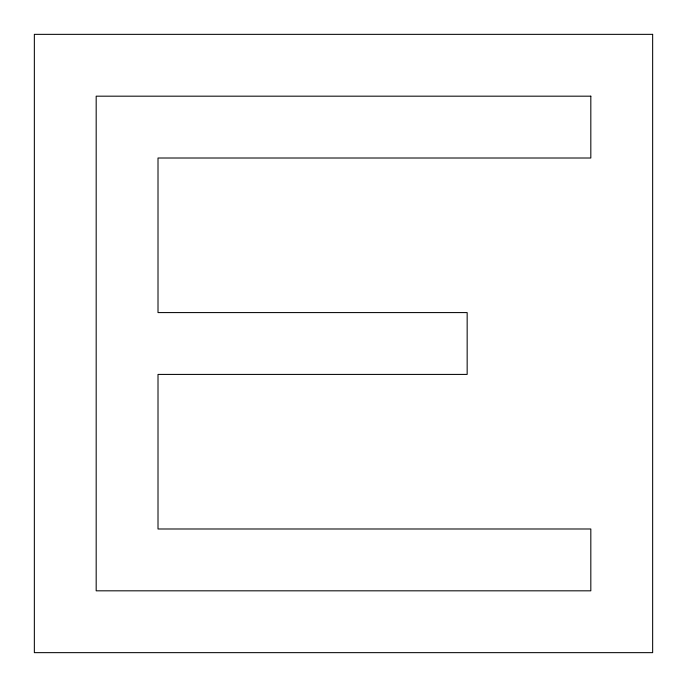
<?xml version="1.0" encoding="UTF-8"?>
<svg xmlns="http://www.w3.org/2000/svg" width="687" height="687" viewBox="0 0 687 687"><rect width="100%" height="100%" fill="white"/><g stroke="black" fill="none" stroke-linecap="round" stroke-linejoin="round"><path stroke-width="1.03" d="M652.65 34.35L34.35 34.35L34.35 652.65L652.65 652.65L652.65 34.35M590.82 96.18L96.18 96.18L96.18 590.82L590.82 590.82L590.82 528.99L158.01 528.99L158.01 374.415L467.16 374.415L467.16 312.585L158.01 312.585L158.01 158.01L590.82 158.01L590.82 96.18"/></g></svg>
